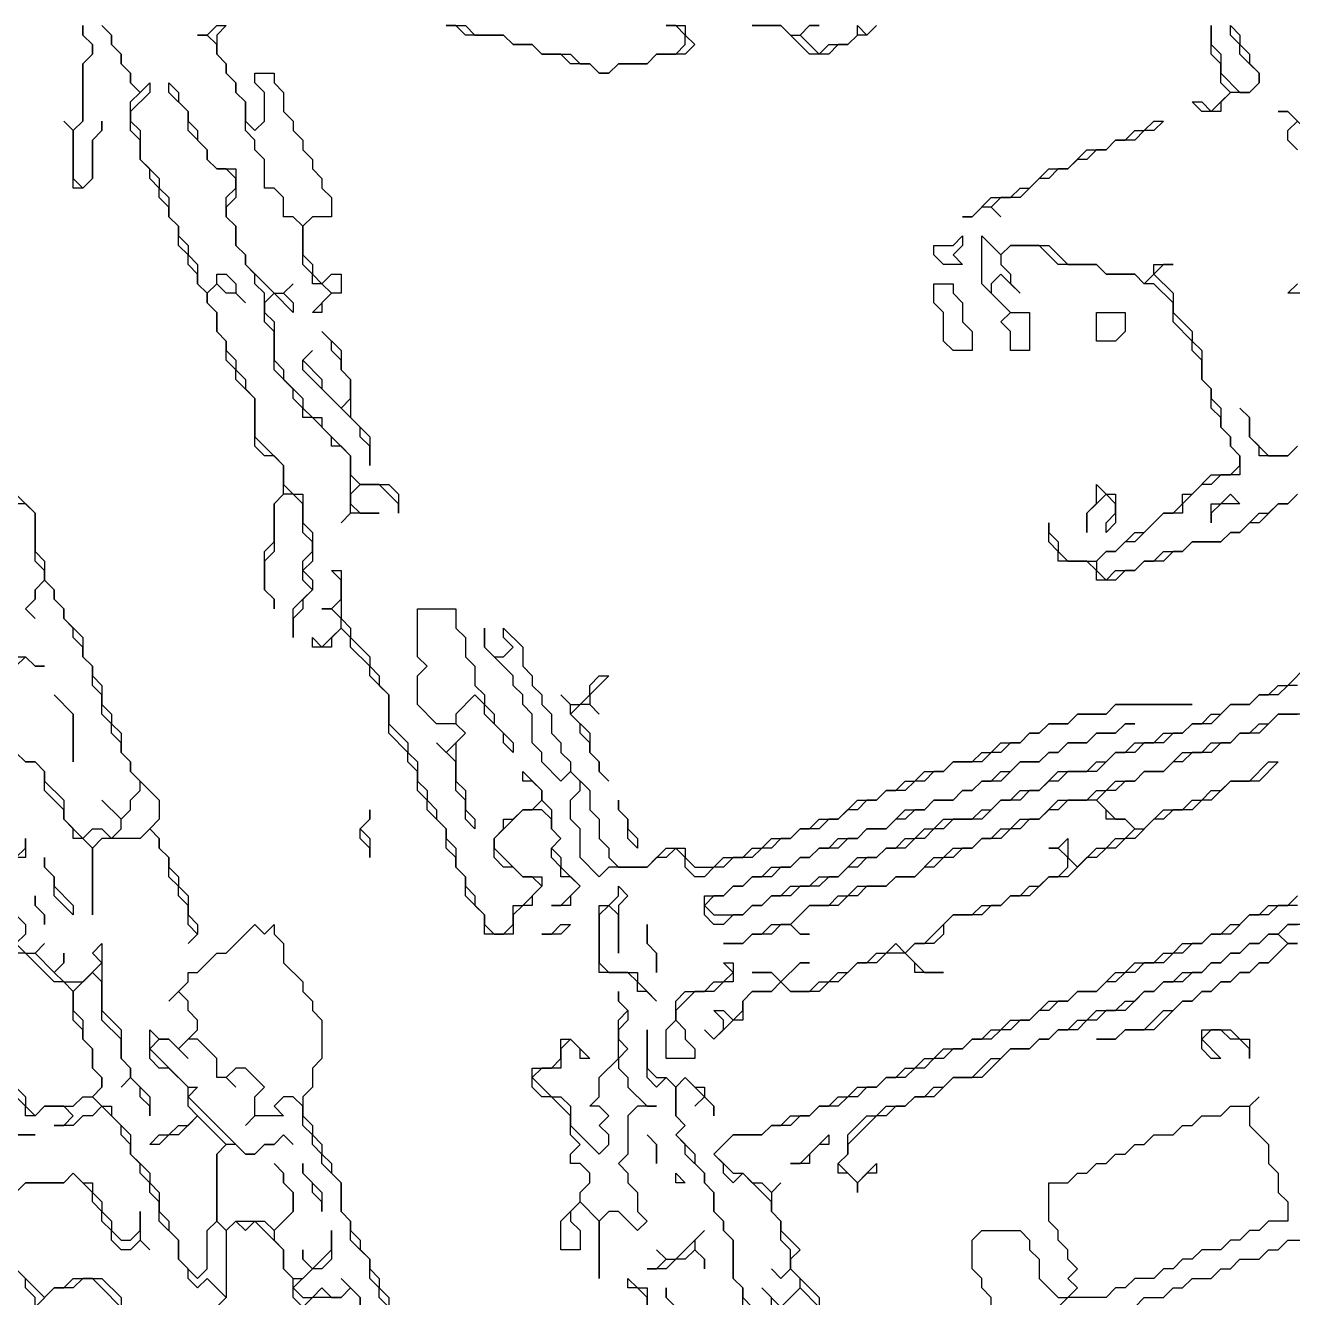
# Model space of a CAD drawing. Header units: metres. Extents: x 0 to 96.9, y 0 to 54.3.
# Drawn here: x 24.6 to 37.85, y 41 to 54.3 of the extents above; entities that cross this region are included whole.
import ezdxf

# ---------------------------------------------------------------- set-up
doc = ezdxf.new("R2010")
doc.units = ezdxf.units.M

msp = doc.modelspace()

# ---------------------------------------------------------------- linework, layer by layer
for points in [[(25.1, 52.6), (25.1, 53.2), (25, 53.3), (25.1, 53.2), (25.2, 53.3), (25.2, 53.9), (25.3, 54), (25.3, 54.1), (25.2, 54.2), (25.2, 54.3), (25.2, 54.2), (25.3, 54.1), (25.3, 54), (25.2, 53.9), (25.2, 53.3), (25.1, 53.2), (25.1, 52.7), (25.2, 52.6), (25.3, 52.7), (25.3, 53.1), (25.4, 53.2), (25.4, 53.3), (25.4, 53.2), (25.3, 53.1), (25.3, 52.7), (25.2, 52.6)], [(27.4, 47.9), (27.4, 48.2), (27.6, 48.4), (27.5, 48.5), (27.5, 48.7), (27.6, 48.8), (27.6, 48.9), (27.5, 49), (27.5, 49.3), (27.4, 49.4), (27.3, 49.4), (27.2, 49.3), (27.2, 48.8), (27.1, 48.7), (27.1, 48.4), (27.2, 48.3), (27.2, 48.2), (27.2, 48.3), (27.1, 48.4), (27.1, 48.8), (27.2, 48.9), (27.2, 49.3), (27.3, 49.4), (27.3, 49.7), (27.2, 49.8), (27.1, 49.8), (27, 49.9), (27, 50.4), (26.8, 50.6), (26.8, 50.7), (26.7, 50.8), (26.7, 51), (26.6, 51.1), (26.6, 51.3), (26.5, 51.4), (26.5, 51.5), (26.4, 51.6), (26.4, 51.7), (26.3, 51.8), (26.3, 51.9), (26.2, 52), (26.2, 52.2), (26.1, 52.3), (26.1, 52.4), (26, 52.5), (26, 52.6), (25.9, 52.7), (25.9, 52.8), (25.8, 52.9), (25.8, 53.1), (25.7, 53.2), (25.7, 53.5), (25.8, 53.6), (25.7, 53.7), (25.7, 53.8), (25.6, 53.9), (25.6, 54), (25.5, 54.1), (25.5, 54.2), (25.4, 54.3), (25.5, 54.2), (25.5, 54.1), (25.6, 54), (25.6, 53.9), (25.7, 53.8), (25.7, 53.7), (25.8, 53.6), (25.9, 53.7), (25.9, 53.6), (25.7, 53.4), (25.7, 53.3), (25.8, 53.2), (25.8, 52.9), (26, 52.7), (26, 52.6), (26.1, 52.5), (26.1, 52.3), (26.2, 52.2), (26.2, 52.1), (26.3, 52), (26.3, 51.9), (26.4, 51.8), (26.4, 51.6), (26.5, 51.5), (26.6, 51.6), (26.6, 51.7), (26.7, 51.7), (26.8, 51.6), (26.8, 51.5), (26.9, 51.4), (26.8, 51.5), (26.7, 51.5), (26.6, 51.6), (26.5, 51.5), (26.5, 51.4), (26.6, 51.3), (26.6, 51.1), (26.7, 51), (26.7, 50.9), (26.8, 50.8), (26.8, 50.7), (26.9, 50.6), (26.9, 50.5), (27, 50.4), (27, 50), (27.3, 49.7), (27.3, 49.5), (27.4, 49.4), (27.5, 49.4), (27.5, 49.1), (27.6, 49), (27.6, 48.7), (27.5, 48.6), (27.6, 48.5), (27.6, 48.4), (27.5, 48.3), (27.5, 48.2), (27.4, 48.1)], [(27.6, 51.3), (27.8, 51.5), (27.7, 51.6), (27.6, 51.6), (27.6, 51.7), (27.5, 51.8), (27.5, 52.2), (27.4, 52.3), (27.3, 52.3), (27.3, 52.5), (27.2, 52.6), (27.1, 52.6), (27.1, 52.9), (27, 53), (27, 53.1), (26.9, 53.2), (26.9, 53.5), (26.8, 53.6), (26.8, 53.7), (26.7, 53.8), (26.7, 53.9), (26.6, 54), (26.6, 54.1), (26.5, 54.2), (26.4, 54.2), (26.5, 54.2), (26.6, 54.3), (26.7, 54.3), (26.6, 54.2), (26.6, 54), (26.7, 53.9), (26.7, 53.8), (26.8, 53.7), (26.8, 53.6), (26.9, 53.5), (26.9, 53.3), (27, 53.2), (27.1, 53.3), (27.1, 53.6), (27, 53.7), (27, 53.8), (27.2, 53.8), (27.2, 53.7), (27.3, 53.6), (27.3, 53.4), (27.4, 53.3), (27.4, 53.2), (27.5, 53.1), (27.5, 53), (27.6, 52.9), (27.6, 52.8), (27.7, 52.7), (27.7, 52.6), (27.8, 52.5), (27.8, 52.3), (27.6, 52.3), (27.5, 52.2), (27.5, 51.9), (27.6, 51.8), (27.6, 51.7), (27.7, 51.6), (27.8, 51.7), (27.9, 51.7), (27.9, 51.5), (27.8, 51.5), (27.7, 51.4), (27.7, 51.3)], [(30.6, 53.8), (30.5, 53.9), (30.3, 53.9), (30.2, 54), (30, 54), (29.9, 54.1), (29.7, 54.1), (29.6, 54.2), (29.2, 54.2), (29.1, 54.3), (29, 54.3), (29.2, 54.3), (29.3, 54.2), (29.6, 54.2), (29.7, 54.1), (29.9, 54.1), (30, 54), (30.3, 54), (30.4, 53.9), (30.5, 53.9), (30.6, 53.8), (30.7, 53.8), (30.8, 53.9), (31.1, 53.9), (31.2, 54), (31.4, 54), (31.5, 54.1), (31.5, 54.2), (31.4, 54.3), (31.3, 54.3), (31.5, 54.3), (31.5, 54.2), (31.6, 54.1), (31.5, 54), (31.2, 54), (31.1, 53.9), (30.8, 53.9), (30.7, 53.8)], [(32.8, 54), (32.5, 54.3), (32.2, 54.3), (32.5, 54.3), (32.6, 54.2), (32.7, 54.2), (32.8, 54.3), (32.9, 54.3), (32.8, 54.3), (32.7, 54.2), (32.9, 54), (33, 54.1), (33.2, 54.1), (33.3, 54.2), (33.3, 54.3), (33.4, 54.2), (33.5, 54.3), (33.4, 54.2), (33.3, 54.2), (33.2, 54.1), (33.1, 54.1), (33, 54)], [(36.9, 53.4), (36.8, 53.5), (36.9, 53.5), (37, 53.4), (37.2, 53.6), (37.1, 53.7), (37.1, 53.9), (37, 54), (37, 54.3), (37, 54.1), (37.1, 54), (37.1, 53.8), (37.3, 53.6), (37.4, 53.6), (37.5, 53.7), (37.5, 53.8), (37.3, 54), (37.3, 54.1), (37.2, 54.2), (37.2, 54.3), (37.3, 54.2), (37.3, 54.1), (37.4, 54), (37.4, 53.9), (37.5, 53.8), (37.5, 53.7), (37.4, 53.6), (37.2, 53.6), (37.1, 53.5), (37.1, 53.4)], [(27.9, 49.1), (28, 49.2), (28, 49.8), (27.9, 49.9), (27.8, 49.9), (27.8, 50), (27.6, 50.2), (27.5, 50.2), (27.5, 50.3), (27.4, 50.4), (27.4, 50.5), (27.2, 50.7), (27.2, 51.1), (27.1, 51.2), (27.1, 51.5), (27, 51.6), (27, 51.7), (26.9, 51.8), (26.9, 51.9), (26.8, 52), (26.8, 52.2), (26.7, 52.3), (26.7, 52.5), (26.8, 52.6), (26.8, 52.7), (26.7, 52.8), (26.6, 52.8), (26.5, 52.9), (26.5, 53), (26.3, 53.2), (26.3, 53.4), (26.1, 53.6), (26.1, 53.7), (26.2, 53.6), (26.2, 53.5), (26.3, 53.4), (26.3, 53.3), (26.4, 53.2), (26.4, 53.1), (26.5, 53), (26.5, 52.9), (26.6, 52.8), (26.8, 52.8), (26.8, 52.5), (26.7, 52.4), (26.7, 52.3), (26.8, 52.2), (26.8, 52), (26.9, 51.9), (26.9, 51.8), (27.2, 51.5), (27.3, 51.5), (27.4, 51.6), (27.3, 51.5), (27.4, 51.4), (27.4, 51.3), (27.2, 51.5), (27.1, 51.4), (27.1, 51.3), (27.2, 51.2), (27.2, 50.8), (27.3, 50.7), (27.3, 50.6), (27.5, 50.4), (27.5, 50.3), (27.6, 50.2), (27.7, 50.2), (27.7, 50.1), (28, 49.8), (28, 49.6), (28.1, 49.5), (28.4, 49.5), (28.5, 49.4), (28.5, 49.2), (28.5, 49.3), (28.3, 49.5), (28.1, 49.5), (28, 49.4), (28, 49.3), (28.1, 49.2), (28.3, 49.2), (28, 49.2)], [(34.4, 52.3), (34.5, 52.3), (34.7, 52.5), (34.9, 52.5), (35, 52.6), (35.1, 52.6), (35.3, 52.8), (35.5, 52.8), (35.7, 53), (35.9, 53), (36, 53.1), (36.1, 53.1), (36.2, 53.2), (36.3, 53.2), (36.4, 53.3), (36.5, 53.3), (36.4, 53.2), (36.3, 53.2), (36.2, 53.1), (36, 53.1), (35.9, 53), (35.8, 53), (35.7, 52.9), (35.6, 52.9), (35.5, 52.8), (35.4, 52.8), (35.3, 52.7), (35.2, 52.7), (35, 52.5), (34.8, 52.5), (34.7, 52.4), (34.8, 52.3), (34.7, 52.4), (34.6, 52.4), (34.5, 52.3)], [(34.2, 51.8), (34.1, 51.9), (34.1, 52), (34.3, 52), (34.4, 52.1), (34.4, 52), (34.3, 51.9), (34.4, 51.8)], [(34.3, 50.9), (34.2, 51), (34.2, 51.3), (34.1, 51.4), (34.1, 51.6), (34.3, 51.6), (34.3, 51.5), (34.4, 51.4), (34.4, 51.2), (34.5, 51.1), (34.5, 50.9)], [(35.8, 51), (35.8, 51.3), (36.1, 51.3), (36.1, 51.1), (36, 51)], [(28.2, 49.7), (28.2, 49.9), (28.1, 50), (28.1, 50.1), (27.5, 50.7), (27.5, 50.8), (27.6, 50.9), (27.5, 50.8), (27.7, 50.6), (27.7, 50.5), (27.9, 50.3), (28, 50.4), (28, 50.6), (27.9, 50.7), (27.9, 50.8), (27.8, 50.9), (27.8, 51), (27.7, 51.1), (27.9, 50.9), (27.9, 50.7), (28, 50.6), (28, 50.2), (28.2, 50)], [(35.7, 49), (35.7, 49.2), (35.8, 49.3), (35.8, 49.5), (35.9, 49.4), (36, 49.4), (36, 49.1), (35.9, 49), (35.9, 49.1), (36, 49.2), (36, 49.3), (35.9, 49.4), (35.7, 49.2)], [(37, 49.1), (37, 49.3), (37.1, 49.3), (37.2, 49.4), (37.3, 49.3), (37.1, 49.3), (37, 49.2)], [(29.4, 44.8), (29.4, 45), (29.2, 45.2), (29.2, 45.4), (29.1, 45.5), (29.1, 45.6), (29, 45.7), (29, 45.9), (28.8, 46.1), (28.8, 46.2), (28.7, 46.3), (28.7, 46.5), (28.6, 46.6), (28.6, 46.7), (28.4, 46.9), (28.4, 47.3), (28.2, 47.5), (28.2, 47.6), (28, 47.8), (28, 47.9), (27.9, 48), (27.8, 47.9), (27.8, 47.8), (27.6, 47.8), (27.6, 47.9), (27.7, 47.8), (27.9, 48), (27.9, 48.1), (27.8, 48.2), (27.7, 48.2), (27.8, 48.2), (27.9, 48.3), (27.9, 48.5), (27.8, 48.6), (27.9, 48.6), (27.9, 48.1), (28, 48), (28, 47.9), (28.2, 47.7), (28.2, 47.6), (28.3, 47.5), (28.3, 47.4), (28.4, 47.3), (28.4, 47), (28.6, 46.8), (28.6, 46.7), (28.7, 46.6), (28.7, 46.4), (28.8, 46.3), (28.8, 46.2), (28.9, 46.1), (28.9, 46), (29, 45.9), (29, 45.8), (29.1, 45.7), (29.1, 45.5), (29.2, 45.4), (29.2, 45.3), (29.3, 45.2), (29.3, 45.1), (29.4, 45), (29.4, 44.9), (29.5, 44.8), (29.6, 44.8), (29.7, 44.9), (29.7, 45.1), (29.8, 45.1), (30, 45.3), (29.9, 45.4), (29.8, 45.4), (29.7, 45.5), (29.6, 45.5), (29.5, 45.6), (29.5, 45.8), (29.6, 45.9), (29.6, 46), (29.7, 46), (29.8, 46.1), (29.9, 46.1), (30, 46.2), (30, 46.3), (29.9, 46.4), (29.8, 46.4), (29.8, 46.5), (30, 46.3), (30, 46.2), (30.1, 46.1), (30.1, 45.9), (30.2, 45.8), (30.1, 45.7), (30.2, 45.6), (30.2, 45.5), (30.4, 45.3), (30.3, 45.2), (30.3, 45.1), (30.1, 45.1), (30.2, 45.1), (30.4, 45.3), (30.3, 45.4), (30.2, 45.4), (30.2, 45.5), (30.1, 45.6), (30.1, 45.7), (30.2, 45.8), (30.1, 45.9), (30.1, 46), (30, 46.1), (29.8, 46.1), (29.5, 45.8), (29.5, 45.7), (29.8, 45.4), (30, 45.4), (30, 45.3), (29.9, 45.2), (29.9, 45.1), (29.8, 45.1), (29.7, 45), (29.7, 44.8)], [(29.3, 45.9), (29.2, 46), (29.2, 46.2), (29.1, 46.3), (29.1, 46.6), (28.9, 46.8), (29, 46.7), (29.2, 46.9), (29.1, 47), (28.9, 47), (28.7, 47.2), (28.7, 47.5), (28.8, 47.6), (28.7, 47.7), (28.7, 48.2), (29.1, 48.2), (29.1, 48), (29.2, 47.9), (29.2, 47.7), (29.3, 47.6), (29.3, 47.4), (29.4, 47.3), (29.4, 47.2), (29.5, 47.1), (29.5, 47), (29.7, 46.8), (29.7, 46.7), (29.6, 46.8), (29.6, 46.9), (29.4, 47.1), (29.4, 47.2), (29.3, 47.3), (29.1, 47.1), (29.1, 47), (29.2, 46.9), (29.1, 46.8), (29.1, 46.4), (29.2, 46.3), (29.2, 46.1), (29.3, 46)], [(30.6, 45.4), (30.4, 45.6), (30.4, 45.9), (30.3, 46), (30.3, 46.2), (30.4, 46.3), (30.4, 46.4), (30.3, 46.5), (30.2, 46.4), (30, 46.6), (30, 46.7), (29.9, 46.8), (29.9, 47.1), (29.8, 47.2), (29.8, 47.3), (29.7, 47.4), (29.7, 47.5), (29.4, 47.8), (29.4, 48), (29.4, 47.8), (29.5, 47.7), (29.6, 47.7), (29.7, 47.8), (29.6, 47.9), (29.6, 48), (29.8, 47.8), (29.8, 47.6), (29.9, 47.5), (29.9, 47.4), (30, 47.3), (30, 47.2), (30.1, 47.1), (30.1, 46.9), (30.2, 46.8), (30.2, 46.7), (30.3, 46.6), (30.3, 46.5), (30.5, 46.3), (30.5, 46.1), (30.6, 46), (30.6, 45.8), (30.7, 45.7), (30.7, 45.6), (30.8, 45.5), (31.1, 45.5), (31.3, 45.7), (31.5, 45.7), (31.5, 45.6), (31.6, 45.5), (31.8, 45.5), (31.9, 45.6), (32.1, 45.6), (32.2, 45.7), (32.3, 45.7), (32.4, 45.8), (32.6, 45.8), (32.7, 45.9), (32.8, 45.9), (32.9, 46), (33.1, 46), (33.3, 46.2), (33.5, 46.2), (33.6, 46.3), (33.7, 46.3), (33.8, 46.4), (33.9, 46.4), (34, 46.5), (34.2, 46.5), (34.3, 46.6), (34.5, 46.6), (34.6, 46.7), (34.7, 46.7), (34.8, 46.8), (35, 46.8), (35.1, 46.9), (35.2, 46.9), (35.3, 47), (35.5, 47), (35.6, 47.1), (35.9, 47.1), (36, 47.2), (36.8, 47.2), (36, 47.2), (35.9, 47.1), (35.6, 47.1), (35.5, 47), (35.3, 47), (35.2, 46.9), (35.1, 46.9), (35, 46.8), (34.9, 46.8), (34.8, 46.7), (34.7, 46.7), (34.6, 46.6), (34.3, 46.6), (34.2, 46.5), (34.1, 46.5), (34, 46.4), (33.9, 46.4), (33.8, 46.3), (33.6, 46.3), (33.5, 46.2), (33.4, 46.2), (33.3, 46.1), (33.2, 46.1), (33.1, 46), (33, 46), (32.9, 45.9), (32.7, 45.9), (32.6, 45.8), (32.5, 45.8), (32.4, 45.7), (32.3, 45.7), (32.2, 45.6), (32, 45.6), (31.9, 45.5), (31.8, 45.5), (31.7, 45.4), (31.6, 45.4), (31.5, 45.5), (31.5, 45.6), (31.4, 45.7), (31.3, 45.6), (31.2, 45.6), (31.1, 45.5), (30.7, 45.5)], [(30.7, 46.4), (30.6, 46.5), (30.6, 46.6), (30.5, 46.7), (30.5, 46.8), (30.4, 46.9), (30.4, 47), (30.3, 47.1), (30.3, 47.2), (30.2, 47.3), (30.3, 47.2), (30.4, 47.2), (30.5, 47.3), (30.5, 47.4), (30.6, 47.5), (30.7, 47.5), (30.5, 47.3), (30.5, 47.2), (30.6, 47.1), (30.5, 47.2), (30.4, 47.2), (30.3, 47.1), (30.5, 46.9), (30.5, 46.7), (30.6, 46.6), (30.6, 46.5)], [(25.1, 46.6), (25.1, 47.1), (24.9, 47.3), (25.1, 47.1)], [(31, 45.7), (30.9, 45.8), (30.9, 46), (30.8, 46.1), (30.8, 46.2), (30.8, 46.1), (30.9, 46), (30.9, 45.9), (31, 45.8)], [(28.2, 45.6), (28.2, 45.7), (28.1, 45.8), (28.1, 45.9), (28.2, 46), (28.2, 46.1), (28.2, 46), (28.1, 45.9), (28.2, 45.8)], [(25.1, 45), (24.9, 45.2), (24.9, 45.4), (24.8, 45.5), (24.8, 45.6), (24.8, 45.5), (24.9, 45.4), (24.9, 45.3), (25.1, 45.1)], [(31.2, 44.1), (31.1, 44.2), (31, 44.2), (31, 44.3), (30.9, 44.4), (30.6, 44.4), (30.6, 45.1), (30.7, 45.1), (30.8, 45.2), (30.8, 45.3), (30.9, 45.2), (30.8, 45.1), (30.8, 44.6), (30.8, 45), (30.7, 45.1), (30.6, 45), (30.6, 44.5), (30.7, 44.4), (31, 44.4), (31, 44.3)], [(24.8, 44.9), (24.8, 45), (24.7, 45.1), (24.7, 45.2), (24.7, 45.1), (24.8, 45)], [(30, 44.8), (30.1, 44.8), (30.2, 44.9), (30.3, 44.9), (30.2, 44.8)], [(31.2, 44.4), (31.2, 44.6), (31.1, 44.7), (31.1, 44.9), (31.1, 44.7), (31.2, 44.6)], [(31.3, 43.5), (31.3, 43.8), (31.4, 43.9), (31.4, 44.1), (31.5, 44.2), (31.7, 44.2), (31.8, 44.3), (31.9, 44.3), (32, 44.4), (31.9, 44.5), (32, 44.5), (32, 44.3), (31.9, 44.3), (31.8, 44.2), (31.6, 44.2), (31.4, 44), (31.4, 43.9), (31.5, 43.8), (31.5, 43.7), (31.6, 43.6), (31.6, 43.5)], [(30.6, 41.2), (30.6, 41.8), (30.4, 42), (30.3, 41.9), (30.3, 41.8), (30.4, 41.7), (30.4, 41.5), (30.2, 41.5), (30.2, 41.8), (30.4, 42), (30.4, 42.1), (30.5, 42.2), (30.5, 42.3), (30.4, 42.4), (30.3, 42.4), (30.3, 42.5), (30.4, 42.6), (30.3, 42.7), (30.3, 42.9), (30.1, 43.1), (30, 43.1), (29.9, 43.2), (29.9, 43.4), (30.1, 43.4), (30.2, 43.5), (30.2, 43.7), (30.3, 43.7), (30.5, 43.5), (30.4, 43.5), (30.4, 43.6), (30.3, 43.7), (30.2, 43.6), (30.2, 43.4), (30, 43.4), (29.9, 43.3), (30.1, 43.1), (30.2, 43.1), (30.3, 43), (30.3, 42.8), (30.6, 42.5), (30.7, 42.6), (30.7, 42.7), (30.6, 42.8), (30.7, 42.9), (30.6, 43), (30.5, 43), (30.6, 43.1), (30.6, 43.3), (30.8, 43.5), (30.8, 43.9), (30.9, 44), (30.8, 44.1), (30.8, 44.2), (30.8, 44.1), (30.9, 44), (30.9, 43.9), (30.8, 43.8), (30.8, 43.7), (30.9, 43.6), (30.8, 43.5), (30.8, 43.4), (30.9, 43.3), (30.9, 43.2), (31.1, 43), (31.2, 43), (31, 43), (30.9, 42.9), (30.9, 42.5), (30.8, 42.4), (30.9, 42.3), (30.9, 42.2), (31, 42.1), (31, 41.9), (31.1, 41.8), (31, 41.7), (30.8, 41.9), (30.7, 41.9), (30.6, 41.8)], [(37, 43.5), (36.9, 43.6), (36.9, 43.8), (37.2, 43.8), (37.3, 43.7), (37.4, 43.7), (37.4, 43.5), (37.4, 43.6), (37.3, 43.7), (37.2, 43.7), (37.1, 43.8), (37, 43.8), (36.9, 43.7), (37.1, 43.5)], [(31.2, 42.4), (31.2, 42.6), (31.1, 42.7), (31.2, 42.6)], [(32.6, 42.4), (32.7, 42.4), (33, 42.7), (33, 42.6), (32.9, 42.6), (32.8, 42.5), (32.8, 42.4)], [(27.7, 41.9), (27.7, 42), (27.6, 42.1), (27.6, 42.2), (27.5, 42.3), (27.5, 42.4), (27.5, 42.3), (27.7, 42.1)], [(31.4, 42.2), (31.4, 42.3), (31.5, 42.2)], [(31.1, 41.3), (31.2, 41.3), (31.3, 41.4), (31.2, 41.5), (31.3, 41.4), (31.4, 41.4), (31.7, 41.7), (31.6, 41.6), (31.6, 41.5), (31.7, 41.4), (31.7, 41.3), (31.7, 41.4), (31.6, 41.5), (31.5, 41.4), (31.4, 41.4), (31.3, 41.3)]]:
    msp.add_lwpolyline(points, close=True)
for points in [[(37.9, 53), (37.8, 53.1), (37.8, 53.2), (37.9, 53.3), (37.8, 53.4), (37.7, 53.4), (37.8, 53.4), (38.1, 53.1)], [(37.9, 49.4), (37.8, 49.3), (37.7, 49.3), (37.5, 49.1), (37.4, 49.1), (37.3, 49), (37.2, 49), (37.1, 48.9), (36.8, 48.9), (36.7, 48.8), (36.6, 48.8), (36.5, 48.7), (36.3, 48.7), (36.2, 48.6), (36.1, 48.6), (36, 48.5), (35.8, 48.5), (35.8, 48.6), (35.7, 48.7), (35.4, 48.7), (35.4, 48.8), (35.3, 48.9), (35.3, 49.1), (35.3, 49), (35.4, 48.9), (35.4, 48.8), (35.5, 48.7), (35.8, 48.7), (35.9, 48.8), (36, 48.8), (36.2, 49), (36.3, 49), (36.5, 49.2), (36.6, 49.2), (36.7, 49.3), (36.7, 49.4), (36.8, 49.4), (37, 49.6), (37.2, 49.6), (37.3, 49.7), (37.3, 49.8), (37.2, 49.9), (37.2, 50), (37.1, 50.1), (37.1, 50.2), (37, 50.3), (37, 50.5), (36.9, 50.6), (36.9, 50.8), (36.8, 50.9), (36.8, 51), (36.6, 51.2), (36.6, 51.4), (36.4, 51.6), (36.3, 51.6), (36.2, 51.7), (35.9, 51.7), (35.8, 51.8), (35.4, 51.8), (35.2, 52), (34.9, 52), (34.8, 51.9), (34.8, 51.8), (34.9, 51.7), (34.9, 51.6), (35, 51.5), (34.8, 51.7), (34.7, 51.6), (34.7, 51.5), (34.9, 51.3), (35.1, 51.3), (35.1, 50.9), (34.9, 50.9), (34.9, 51.1), (34.8, 51.2), (34.9, 51.3), (34.6, 51.6), (34.6, 52.1), (34.8, 51.9), (34.9, 52), (35.3, 52), (35.5, 51.8), (35.8, 51.8), (35.9, 51.7), (36.2, 51.7), (36.3, 51.6), (36.4, 51.7), (36.4, 51.8), (36.6, 51.8), (36.5, 51.8), (36.4, 51.7), (36.6, 51.5), (36.6, 51.3), (36.8, 51.1), (36.8, 51), (36.9, 50.9), (36.9, 50.6), (37, 50.5), (37, 50.4), (37.1, 50.3), (37.1, 50.1), (37.2, 50), (37.2, 49.9), (37.3, 49.8), (37.3, 49.6), (37.1, 49.6), (37, 49.5), (36.9, 49.5), (36.7, 49.3), (36.7, 49.2), (36.5, 49.2), (36.2, 48.9), (36.1, 48.9), (36, 48.8), (35.9, 48.8), (35.8, 48.7), (35.8, 48.6), (35.9, 48.5), (36, 48.6), (36.2, 48.6), (36.3, 48.7), (36.4, 48.7), (36.5, 48.8), (36.7, 48.8), (36.8, 48.9), (37.1, 48.9), (37.2, 49), (37.3, 49), (37.5, 49.2), (37.6, 49.2), (37.7, 49.3), (37.8, 49.3), (37.9, 49.4)], [(38, 51.5), (37.8, 51.5), (37.9, 51.6)], [(37.9, 49.9), (37.8, 49.8), (37.5, 49.8), (37.5, 49.9), (37.4, 50), (37.4, 50.2), (37.3, 50.3), (37.4, 50.2), (37.4, 50), (37.6, 49.8), (37.8, 49.8), (37.9, 49.9)], [(24.5, 49.4), (24.7, 49.2), (24.7, 48.8), (24.8, 48.7), (24.8, 48.5), (24.9, 48.4), (24.9, 48.3), (25, 48.2), (25, 48.1), (25.2, 47.9), (25.2, 47.7), (25.3, 47.6), (25.3, 47.5), (25.4, 47.4), (25.4, 47.2), (25.5, 47.1), (25.5, 47), (25.6, 46.9), (25.6, 46.7), (25.7, 46.6), (25.7, 46.5), (26, 46.2), (26, 46), (25.9, 45.9), (26, 45.8), (26, 45.7), (26.1, 45.6), (26.1, 45.5), (26.2, 45.4), (26.2, 45.3), (26.3, 45.2), (26.3, 45), (26.4, 44.9), (26.4, 44.8), (26.3, 44.7), (26.4, 44.8), (26.3, 44.9), (26.3, 45.1), (26.2, 45.2), (26.2, 45.3), (26.1, 45.4), (26.1, 45.6), (26, 45.7), (26, 45.8), (25.9, 45.9), (25.8, 45.8), (25.4, 45.8), (25.3, 45.7), (25.3, 45), (25.3, 45.7), (25.2, 45.8), (25.1, 45.8), (25.1, 45.9), (25, 46), (25, 46.1), (24.8, 46.3), (24.8, 46.5), (24.7, 46.6), (24.6, 46.6), (24.5, 46.7)], [(24.5, 46.7), (24.6, 46.6), (24.7, 46.6), (24.8, 46.5), (24.8, 46.4), (25, 46.2), (25, 46), (25.2, 45.8), (25.3, 45.9), (25.4, 45.9), (25.5, 45.8), (25.6, 45.9), (25.6, 46), (25.4, 46.2), (25.6, 46), (25.7, 46.1), (25.7, 46.2), (25.8, 46.3), (25.8, 46.4), (25.7, 46.5), (25.7, 46.6), (25.6, 46.7), (25.6, 46.8), (25.5, 46.9), (25.5, 47), (25.4, 47.1), (25.4, 47.3), (25.3, 47.4), (25.3, 47.6), (25.2, 47.7), (25.2, 47.8), (25.1, 47.9), (25.1, 48), (25, 48.1), (25, 48.2), (24.9, 48.3), (24.9, 48.4), (24.8, 48.5), (24.7, 48.4), (24.7, 48.3), (24.6, 48.2), (24.7, 48.1), (24.6, 48.2), (24.7, 48.3), (24.7, 48.4), (24.8, 48.5), (24.8, 48.6), (24.7, 48.7), (24.7, 49.2), (24.6, 49.3), (24.5, 49.3)], [(24.5, 47.7), (24.6, 47.7), (24.7, 47.6), (24.8, 47.6), (24.7, 47.6), (24.6, 47.7), (24.5, 47.6)], [(37.9, 47.4), (37.8, 47.4), (37.7, 47.3), (37.5, 47.3), (37.4, 47.2), (37.2, 47.2), (37, 47), (36.8, 47), (36.7, 46.9), (36.6, 46.9), (36.5, 46.8), (36.3, 46.8), (36.2, 46.7), (36, 46.7), (35.8, 46.5), (35.5, 46.5), (35.4, 46.4), (35.3, 46.4), (35.2, 46.3), (35.1, 46.3), (35, 46.2), (34.8, 46.2), (34.6, 46), (34.3, 46), (34.2, 45.9), (34.1, 45.9), (34, 45.8), (33.9, 45.8), (33.8, 45.7), (33.6, 45.7), (33.5, 45.6), (33.4, 45.6), (33.3, 45.5), (33.2, 45.5), (33.1, 45.4), (33, 45.4), (32.9, 45.3), (32.7, 45.3), (32.6, 45.2), (32.4, 45.2), (32.3, 45.1), (32.2, 45.1), (32.1, 45), (32, 45), (31.9, 44.9), (31.8, 44.9), (31.7, 45), (31.7, 45.2), (31.9, 45.2), (32, 45.3), (32.1, 45.3), (32.2, 45.4), (32.3, 45.4), (32.4, 45.5), (32.6, 45.5), (32.7, 45.6), (32.8, 45.6), (32.9, 45.7), (33, 45.7), (33.1, 45.8), (33.3, 45.8), (33.4, 45.9), (33.6, 45.9), (33.8, 46.1), (34, 46.1), (34.1, 46.2), (34.3, 46.2), (34.4, 46.3), (34.5, 46.3), (34.6, 46.4), (34.7, 46.4), (34.8, 46.5), (34.9, 46.5), (35, 46.6), (35.2, 46.6), (35.3, 46.7), (35.4, 46.7), (35.5, 46.8), (35.7, 46.8), (35.8, 46.9), (36, 46.9), (36.1, 47), (36.2, 47), (36.1, 47), (36, 46.9), (35.8, 46.9), (35.7, 46.8), (35.5, 46.8), (35.4, 46.7), (35.3, 46.7), (35.2, 46.6), (35, 46.6), (34.8, 46.4), (34.6, 46.4), (34.5, 46.3), (34.4, 46.3), (34.3, 46.2), (34.1, 46.2), (34, 46.1), (33.9, 46.1), (33.8, 46), (33.7, 46), (33.6, 45.9), (33.4, 45.9), (33.3, 45.8), (33.2, 45.8), (33.1, 45.7), (32.9, 45.7), (32.8, 45.6), (32.7, 45.6), (32.6, 45.5), (32.5, 45.5), (32.4, 45.4), (32.2, 45.4), (32.1, 45.3), (32, 45.3), (31.9, 45.2), (31.8, 45.2), (31.7, 45.1), (31.8, 45), (32.1, 45), (32.2, 45.1), (32.3, 45.1), (32.4, 45.2), (32.5, 45.2), (32.6, 45.3), (32.8, 45.3), (32.9, 45.4), (33.1, 45.4), (33.3, 45.6), (33.5, 45.6), (33.6, 45.7), (33.7, 45.7), (33.8, 45.8), (33.9, 45.8), (34, 45.9), (34.1, 45.9), (34.2, 46), (34.5, 46), (34.6, 46.1), (34.7, 46.1), (34.8, 46.2), (34.9, 46.2), (35, 46.3), (35.2, 46.3), (35.4, 46.5), (35.7, 46.5), (35.8, 46.6), (35.9, 46.6), (36, 46.7), (36.1, 46.7), (36.2, 46.8), (36.4, 46.8), (36.5, 46.9), (36.7, 46.9), (36.8, 47), (36.9, 47), (37, 47.1), (37.1, 47.1), (37.2, 47.2), (37.4, 47.2), (37.5, 47.3), (37.6, 47.3), (37.7, 47.4), (37.8, 47.4), (38, 47.6)], [(38, 47.1), (37.7, 47.1), (37.5, 46.9), (37.3, 46.9), (37.2, 46.8), (37.1, 46.8), (37, 46.7), (36.8, 46.7), (36.7, 46.6), (36.6, 46.6), (36.5, 46.5), (36.3, 46.5), (36.2, 46.4), (36.1, 46.4), (36, 46.3), (35.9, 46.3), (35.8, 46.2), (36, 46), (36.1, 46), (36.2, 45.9), (36.3, 45.9), (36.5, 46.1), (36.7, 46.1), (36.8, 46.2), (36.9, 46.2), (37, 46.3), (37.1, 46.3), (37.2, 46.4), (37.4, 46.4), (37.6, 46.6), (37.7, 46.6), (37.5, 46.4), (37.2, 46.4), (37, 46.2), (36.9, 46.2), (36.8, 46.1), (36.6, 46.1), (36.5, 46), (36.4, 46), (36.2, 45.8), (36.1, 45.8), (36, 45.7), (35.9, 45.7), (35.8, 45.6), (35.7, 45.6), (35.5, 45.4), (35.3, 45.4), (35.1, 45.2), (34.9, 45.2), (34.8, 45.1), (34.7, 45.1), (34.6, 45), (34.3, 45), (34.2, 44.9), (34.2, 44.8), (34.1, 44.7), (33.9, 44.7), (33.8, 44.6), (34, 44.4), (34.2, 44.4), (33.9, 44.4), (33.9, 44.5), (33.8, 44.6), (33.6, 44.6), (33.5, 44.5), (33.3, 44.5), (33.1, 44.3), (33, 44.3), (32.9, 44.2), (32.6, 44.2), (32.5, 44.3), (32.4, 44.2), (32.2, 44.2), (32.1, 44.1), (32.1, 43.9), (32, 43.9), (31.8, 43.7), (31.7, 43.8), (31.8, 43.7), (31.9, 43.8), (31.9, 43.9), (31.8, 44), (31.9, 44), (32, 43.9), (32.1, 44), (32.1, 44.1), (32.2, 44.2), (32.4, 44.2), (32.5, 44.3), (32.4, 44.4), (32.2, 44.4), (32.4, 44.4), (32.5, 44.3), (32.7, 44.5), (32.8, 44.5), (32.7, 44.5), (32.5, 44.3), (32.6, 44.2), (32.8, 44.2), (32.9, 44.3), (33, 44.3), (33.1, 44.4), (33.2, 44.4), (33.3, 44.5), (33.4, 44.5), (33.5, 44.6), (33.6, 44.6), (33.7, 44.7), (33.8, 44.6), (33.9, 44.7), (34, 44.7), (34.3, 45), (34.5, 45), (34.6, 45.1), (34.8, 45.1), (34.9, 45.2), (35, 45.2), (35.1, 45.3), (35.2, 45.3), (35.3, 45.4), (35.4, 45.4), (35.5, 45.5), (35.5, 45.6), (35.4, 45.7), (35.3, 45.7), (35.4, 45.7), (35.5, 45.8), (35.5, 45.6), (35.6, 45.5), (35.8, 45.7), (35.9, 45.7), (36, 45.8), (36.1, 45.8), (36.2, 45.9), (36.1, 46), (35.9, 46), (35.9, 46.1), (35.8, 46.2), (35.5, 46.2), (35.4, 46.1), (35.3, 46.1), (35.2, 46), (35.1, 46), (35, 45.9), (34.9, 45.9), (34.8, 45.8), (34.6, 45.8), (34.5, 45.7), (34.4, 45.7), (34.3, 45.6), (34.2, 45.6), (34.1, 45.5), (34, 45.5), (33.9, 45.4), (33.7, 45.4), (33.6, 45.3), (33.4, 45.3), (33.3, 45.2), (33.2, 45.2), (33.1, 45.1), (32.8, 45.1), (32.6, 44.9), (32.7, 44.8), (32.8, 44.8), (32.7, 44.8), (32.6, 44.9), (32.5, 44.9), (32.4, 44.8), (32.2, 44.8), (32.1, 44.7), (31.9, 44.7), (32.1, 44.7), (32.2, 44.8), (32.3, 44.8), (32.4, 44.9), (32.6, 44.9), (32.8, 45.1), (33, 45.1), (33.1, 45.2), (33.2, 45.2), (33.3, 45.3), (33.6, 45.3), (33.7, 45.4), (33.9, 45.4), (34.1, 45.6), (34.2, 45.6), (34.3, 45.7), (34.5, 45.7), (34.6, 45.8), (34.7, 45.8), (34.8, 45.9), (34.9, 45.9), (35, 46), (35.2, 46), (35.4, 46.2), (35.7, 46.2), (35.8, 46.3), (35.9, 46.3), (36, 46.4), (36.2, 46.4), (36.3, 46.5), (36.5, 46.5), (36.7, 46.7), (36.9, 46.7), (37, 46.8), (37.2, 46.8), (37.3, 46.9), (37.4, 46.9), (37.5, 47), (37.6, 47), (37.7, 47.1), (37.9, 47.1)], [(24.5, 45.6), (24.6, 45.7), (24.6, 45.8), (24.6, 45.6), (24.5, 45.6)], [(32.4, 40.9), (32.4, 41), (32.3, 41.1), (32.5, 40.9), (32.7, 41.1), (32.7, 41.2), (32.6, 41.3), (32.5, 41.2), (32.4, 41.3), (32.5, 41.2), (32.6, 41.3), (32.6, 41.5), (32.5, 41.6), (32.5, 41.8), (32.4, 41.9), (32.4, 42), (32.1, 42.3), (32, 42.2), (31.9, 42.3), (31.9, 42.4), (31.8, 42.5), (32, 42.7), (32.3, 42.7), (32.4, 42.8), (32.5, 42.8), (32.6, 42.9), (32.8, 42.9), (32.9, 43), (33, 43), (33.1, 43.1), (33.2, 43.1), (33.3, 43.2), (33.5, 43.2), (33.6, 43.3), (33.7, 43.3), (33.8, 43.4), (33.9, 43.4), (34, 43.5), (34.1, 43.5), (34.2, 43.6), (34.4, 43.6), (34.5, 43.7), (34.6, 43.7), (34.7, 43.8), (34.8, 43.8), (34.9, 43.9), (35.1, 43.9), (35.3, 44.1), (35.5, 44.1), (35.6, 44.2), (35.8, 44.2), (36, 44.4), (36.1, 44.4), (36.2, 44.5), (36.4, 44.5), (36.5, 44.6), (36.6, 44.6), (36.7, 44.7), (36.9, 44.7), (37, 44.8), (37.1, 44.8), (37.2, 44.9), (37.3, 44.9), (37.4, 45), (37.5, 45), (37.6, 45.1), (37.8, 45.1), (37.9, 45.2)], [(37.9, 45.1), (37.7, 45.1), (37.6, 45), (37.4, 45), (37.2, 44.8), (37, 44.8), (36.9, 44.7), (36.8, 44.7), (36.7, 44.6), (36.6, 44.6), (36.5, 44.5), (36.3, 44.5), (36.2, 44.4), (36.1, 44.4), (36, 44.3), (35.9, 44.3), (35.8, 44.2), (35.6, 44.2), (35.5, 44.1), (35.4, 44.1), (35.3, 44), (35.2, 44), (35.1, 43.9), (35, 43.9), (34.9, 43.8), (34.8, 43.8), (34.7, 43.7), (34.5, 43.7), (34.4, 43.6), (34.3, 43.6), (34.2, 43.5), (34.1, 43.5), (34, 43.4), (33.9, 43.4), (33.8, 43.3), (33.6, 43.3), (33.5, 43.2), (33.4, 43.2), (33.3, 43.1), (33.2, 43.1), (33.1, 43), (32.9, 43), (32.8, 42.9), (32.7, 42.9), (32.6, 42.8), (32.4, 42.8), (32.3, 42.7), (32, 42.7), (31.8, 42.5), (32, 42.3), (32.1, 42.3), (32.2, 42.2), (32.3, 42.2), (32.4, 42.1), (32.5, 42.2), (32.4, 42.1), (32.4, 41.9), (32.5, 41.8), (32.5, 41.7), (32.7, 41.5), (32.6, 41.4), (32.6, 41.3), (32.9, 41), (32.9, 40.6)], [(24.5, 45), (24.6, 44.9), (24.6, 44.8), (24.5, 44.7), (24.6, 44.6), (24.7, 44.6), (24.8, 44.7), (24.7, 44.6), (24.9, 44.4), (25, 44.5), (25, 44.6), (25, 44.5), (24.9, 44.4), (25, 44.3), (25.2, 44.3), (25.4, 44.5), (25.3, 44.6), (25.4, 44.7), (25.4, 44), (25.6, 43.8), (25.6, 43.5), (25.7, 43.4), (25.7, 43.3), (25.9, 43.1), (25.9, 42.9), (25.9, 43), (25.8, 43.1), (25.8, 43.2), (25.7, 43.3), (25.6, 43.2), (25.7, 43.3), (25.7, 43.4), (25.6, 43.5), (25.6, 43.7), (25.4, 43.9), (25.4, 44.3), (25.3, 44.4), (25.1, 44.2), (25.1, 44), (25.2, 43.9), (25.2, 43.7), (25.3, 43.6), (25.3, 43.4), (25.4, 43.3), (25.4, 43.2), (25.3, 43.1), (25.4, 43), (25.5, 43), (25.5, 42.9), (25.7, 42.7), (25.7, 42.5), (25.9, 42.3), (25.9, 42.2), (26, 42.1), (26, 41.9), (26.1, 41.8), (26.1, 41.7), (26.2, 41.6), (26.2, 41.4), (26.4, 41.2), (26.5, 41.3), (26.5, 41.7), (26.6, 41.8), (26.6, 42.5), (26.7, 42.6), (26.4, 42.9), (26.2, 42.7), (26.1, 42.7), (26, 42.6), (25.9, 42.6), (26, 42.7), (26.1, 42.7), (26.2, 42.8), (26.3, 42.8), (26.4, 42.9), (26.3, 43), (26.3, 43.2), (26.1, 43.4), (26, 43.4), (25.9, 43.5), (25.9, 43.8), (26, 43.7), (26.1, 43.7), (26.2, 43.6), (26.4, 43.8), (26.4, 43.9), (26.3, 44), (26.3, 44.1), (26.2, 44.2), (26.1, 44.1), (26.3, 44.3), (26.3, 44.4), (26.4, 44.4), (26.6, 44.6), (26.7, 44.6), (27, 44.9), (27.1, 44.8), (27.2, 44.9), (27.2, 44.8), (27.3, 44.7), (27.3, 44.5), (27.5, 44.3), (27.5, 44.2), (27.6, 44.1), (27.6, 44), (27.7, 43.9), (27.7, 43.5), (27.6, 43.4), (27.6, 43.2), (27.5, 43.1), (27.5, 42.9), (27.6, 42.8), (27.6, 42.7), (27.7, 42.6), (27.7, 42.5), (27.8, 42.4), (27.8, 42.3), (27.9, 42.2), (27.9, 41.9), (28, 41.8), (28, 41.7), (28.1, 41.6), (28.1, 41.5), (28.2, 41.4), (28.2, 41.3), (28.3, 41.2), (28.3, 41.1), (28.4, 41), (28.4, 40.9)], [(38, 44.9), (37.8, 44.9), (37.7, 44.8), (37.8, 44.7), (37.9, 44.7), (37.8, 44.7), (37.6, 44.5), (37.5, 44.5), (37.4, 44.4), (37.3, 44.4), (37.2, 44.3), (37.1, 44.3), (37, 44.2), (36.9, 44.2), (36.8, 44.1), (36.7, 44.1), (36.4, 43.8), (36.1, 43.8), (36, 43.7), (35.8, 43.7), (36, 43.7), (36.1, 43.8), (36.3, 43.8), (36.5, 44), (36.6, 44), (36.7, 44.1), (36.8, 44.1), (36.9, 44.2), (37, 44.2), (37.1, 44.3), (37.2, 44.3), (37.3, 44.4), (37.4, 44.4), (37.5, 44.5), (37.6, 44.5), (37.8, 44.7), (37.7, 44.8), (37.6, 44.8), (37.5, 44.7), (37.4, 44.7), (37.3, 44.6), (37.2, 44.6), (37.1, 44.5), (37, 44.5), (36.9, 44.4), (36.8, 44.4), (36.7, 44.3), (36.5, 44.3), (36.4, 44.2), (36.3, 44.2), (36.1, 44), (35.9, 44), (35.8, 43.9), (35.7, 43.9), (35.6, 43.8), (35.4, 43.8), (35.3, 43.7), (35.2, 43.7), (35.1, 43.6), (34.9, 43.6), (34.6, 43.3), (34.3, 43.3), (34.1, 43.1), (33.9, 43.1), (33.8, 43), (33.7, 43), (33.6, 42.9), (33.5, 42.9), (33.2, 42.6), (33.2, 42.5), (33.1, 42.4), (33.3, 42.2), (33.5, 42.4), (33.5, 42.3), (33.4, 42.3), (33.3, 42.2), (33.3, 42.1), (33.3, 42.2), (33.2, 42.3), (33.1, 42.3), (33.1, 42.4), (33.2, 42.5), (33.2, 42.7), (33.4, 42.9), (33.5, 42.9), (33.6, 43), (33.8, 43), (33.9, 43.1), (34, 43.1), (34.1, 43.2), (34.2, 43.2), (34.3, 43.3), (34.5, 43.3), (34.7, 43.5), (34.8, 43.5), (34.9, 43.6), (35.1, 43.6), (35.2, 43.7), (35.3, 43.7), (35.4, 43.8), (35.5, 43.8), (35.6, 43.9), (35.7, 43.9), (35.8, 44), (36, 44), (36.1, 44.1), (36.2, 44.1), (36.3, 44.2), (36.4, 44.2), (36.5, 44.3), (36.6, 44.3), (36.7, 44.4), (36.9, 44.4), (37, 44.5), (37.1, 44.5), (37.2, 44.6), (37.3, 44.6), (37.4, 44.7), (37.5, 44.7), (37.6, 44.8), (37.7, 44.8), (37.8, 44.9), (37.9, 44.9)], [(24.4, 43.3), (24.6, 43.1), (24.6, 43), (24.7, 42.9), (24.8, 43), (25.1, 43), (25.2, 43.1), (25.3, 43.1), (25.4, 43.2), (25.4, 43.3), (25.3, 43.4), (25.3, 43.6), (25.2, 43.7), (25.2, 43.8), (25.1, 43.9), (25.1, 44.2), (25, 44.3), (24.9, 44.3), (24.6, 44.6), (24.5, 44.6)], [(32.1, 40.9), (32.1, 41.1), (32, 41.2), (32, 41.6), (31.9, 41.7), (31.9, 41.8), (31.8, 41.9), (31.8, 42.1), (31.7, 42.2), (31.7, 42.3), (31.5, 42.5), (31.5, 42.6), (31.4, 42.7), (31.5, 42.8), (31.4, 42.9), (31.4, 43.2), (31.3, 43.3), (31.2, 43.2), (31.1, 43.3), (31.1, 43.8), (31.1, 43.4), (31.2, 43.3), (31.3, 43.3), (31.4, 43.2), (31.5, 43.3), (31.6, 43.2), (31.7, 43.2), (31.7, 43.1), (31.8, 43), (31.8, 42.9), (31.8, 43), (31.7, 43.1), (31.6, 43), (31.7, 43.1), (31.5, 43.3), (31.4, 43.2), (31.4, 42.9), (31.5, 42.8), (31.4, 42.7), (31.6, 42.5), (31.6, 42.4), (31.7, 42.3), (31.7, 42.2), (31.8, 42.1), (31.8, 41.9), (31.9, 41.8), (31.9, 41.7), (32, 41.6), (32, 41.2), (32.1, 41.1), (32.1, 41), (32.2, 40.9)], [(28.4, 40.9), (28.3, 41), (28.3, 41.1), (28.2, 41.2), (28.2, 41.4), (28, 41.6), (28, 41.8), (27.9, 41.9), (27.9, 42.2), (27.7, 42.4), (27.7, 42.5), (27.6, 42.6), (27.6, 42.7), (27.5, 42.8), (27.5, 43), (27.4, 43.1), (27.3, 43.1), (27.2, 43), (27.3, 42.9), (27, 42.9), (26.9, 42.8), (27, 42.9), (27, 43.1), (27.1, 43.2), (26.9, 43.4), (26.8, 43.4), (26.7, 43.3), (26.8, 43.2), (26.7, 43.3), (26.6, 43.3), (26.6, 43.5), (26.4, 43.7), (26.3, 43.7), (26.2, 43.6), (26.3, 43.5), (26.1, 43.7), (26, 43.7), (25.9, 43.6), (26.3, 43.2), (26.4, 43.2), (26.3, 43.1), (26.9, 42.5), (27, 42.5), (27.1, 42.6), (27.2, 42.6), (27.3, 42.7), (27.4, 42.6), (27.3, 42.7), (27.2, 42.6), (27.1, 42.6), (27, 42.5), (26.9, 42.5), (26.8, 42.6), (26.7, 42.6), (26.6, 42.5), (26.6, 41.8), (26.7, 41.7), (26.8, 41.8), (27.1, 41.8), (27.2, 41.7), (27.4, 41.9), (27.4, 42.1), (27.3, 42.2), (27.3, 42.3), (27.2, 42.4), (27.3, 42.3), (27.3, 42.2), (27.4, 42.1), (27.4, 41.9), (27.2, 41.7), (27.2, 41.6), (27.3, 41.5), (27.3, 41.3), (27.4, 41.2), (27.5, 41.2), (27.6, 41.3), (27.5, 41.4), (27.5, 41.5), (27.5, 41.4), (27.6, 41.3), (27.8, 41.5), (27.8, 41.7), (27.8, 41.4), (27.7, 41.3), (27.6, 41.3), (27.4, 41.1), (27.5, 41), (27.6, 41), (27.7, 41.1), (27.8, 41), (27.9, 41), (28, 41.1), (27.9, 41.2), (28.1, 41), (28.1, 40.9)], [(26.5, 40.8), (26.7, 41), (26.5, 41.2), (26.4, 41.1), (26.3, 41.2), (26.3, 41.3), (26.2, 41.4), (26.2, 41.6), (26, 41.8), (26, 42), (25.9, 42.1), (25.9, 42.2), (25.8, 42.3), (25.8, 42.4), (25.7, 42.5), (25.7, 42.6), (25.6, 42.7), (25.6, 42.8), (25.4, 43), (25.3, 42.9), (25.2, 42.9), (25.1, 42.8), (24.9, 42.8), (25, 42.8), (25.1, 42.9), (25, 43), (24.8, 43), (24.7, 42.9), (24.6, 42.9), (24.6, 43), (24.4, 43.2)], [(34.7, 40.9), (34.7, 41), (34.6, 41.1), (34.6, 41.2), (34.5, 41.3), (34.5, 41.6), (34.6, 41.7), (35, 41.7), (35.1, 41.6), (35.1, 41.5), (35.2, 41.4), (35.2, 41.2), (35.4, 41), (35.5, 41), (35.6, 41.1), (35.5, 41.2), (35.6, 41.3), (35.5, 41.4), (35.5, 41.5), (35.4, 41.6), (35.4, 41.7), (35.3, 41.8), (35.3, 42.2), (35.5, 42.2), (35.6, 42.3), (35.7, 42.3), (35.8, 42.4), (35.9, 42.4), (36, 42.5), (36.1, 42.5), (36.2, 42.6), (36.3, 42.6), (36.4, 42.7), (36.6, 42.7), (36.7, 42.8), (36.8, 42.8), (36.9, 42.9), (37.1, 42.9), (37.2, 43), (37.4, 43), (37.5, 43.1), (37.4, 43), (37.4, 42.8), (37.6, 42.6), (37.6, 42.4), (37.7, 42.3), (37.7, 42.1), (37.8, 42), (37.8, 41.8), (37.6, 41.8), (37.5, 41.7), (37.4, 41.7), (37.3, 41.6), (37.2, 41.6), (37.1, 41.5), (36.9, 41.5), (36.8, 41.4), (36.7, 41.4), (36.6, 41.3), (36.5, 41.3), (36.4, 41.2), (36.2, 41.2), (36.1, 41.1), (36, 41.1), (35.9, 41), (35.5, 41), (35.4, 40.9)], [(24.4, 42.7), (24.7, 42.7), (24.4, 42.7)], [(24.5, 42.1), (24.6, 42.2), (25, 42.2), (25.1, 42.3), (25.2, 42.2), (25.3, 42.2), (25.3, 42.1), (25.4, 42), (25.4, 41.9), (25.5, 41.8), (25.5, 41.7), (25.6, 41.6), (25.7, 41.6), (25.8, 41.7), (25.8, 41.9), (25.8, 41.6), (25.9, 41.5), (25.8, 41.6), (25.7, 41.5), (25.6, 41.5), (25.5, 41.6), (25.5, 41.7), (25.4, 41.8), (25.4, 41.9), (25.3, 42), (25.3, 42.1), (25.1, 42.3), (25, 42.2), (24.6, 42.2), (24.5, 42.1)], [(27.5, 40.9), (27.4, 41), (27.4, 41.2), (27.3, 41.3), (27.3, 41.5), (27, 41.8), (26.9, 41.7), (26.8, 41.8), (26.7, 41.7), (26.7, 41), (26.5, 40.8)], [(36.2, 40.9), (36.3, 41), (36.5, 41), (36.6, 41.1), (36.7, 41.1), (36.8, 41.2), (37, 41.2), (37.1, 41.3), (37.2, 41.3), (37.3, 41.4), (37.5, 41.4), (37.6, 41.5), (37.7, 41.5), (37.8, 41.6), (38, 41.6)], [(24.5, 41.3), (24.8, 41), (24.9, 41.1), (25, 41.1), (25.1, 41.2), (25.4, 41.2), (25.6, 41), (25.6, 40.9)], [(24.7, 40.9), (24.7, 41), (24.6, 41.1), (24.6, 41.2), (24.5, 41.3)], [(25.7, 40.8), (25.3, 41.2), (25.2, 41.2), (25.1, 41.1), (24.9, 41.1), (24.7, 40.9)], [(28.1, 40.9), (28.1, 41), (28, 41.1), (27.9, 41), (27.6, 41), (27.5, 40.9)], [(31.1, 40.8), (31.1, 41), (31, 41.1), (30.9, 41.1), (30.9, 41.2), (31, 41.1), (31.1, 41.1), (31.1, 40.8)], [(31.4, 40.9), (31.3, 41), (31.3, 41.1), (31.3, 41), (31.4, 40.9)], [(32.9, 40.9), (32.7, 41.1), (32.5, 40.9)]]:
    msp.add_lwpolyline(points)

doc.saveas('drawing.dxf')
